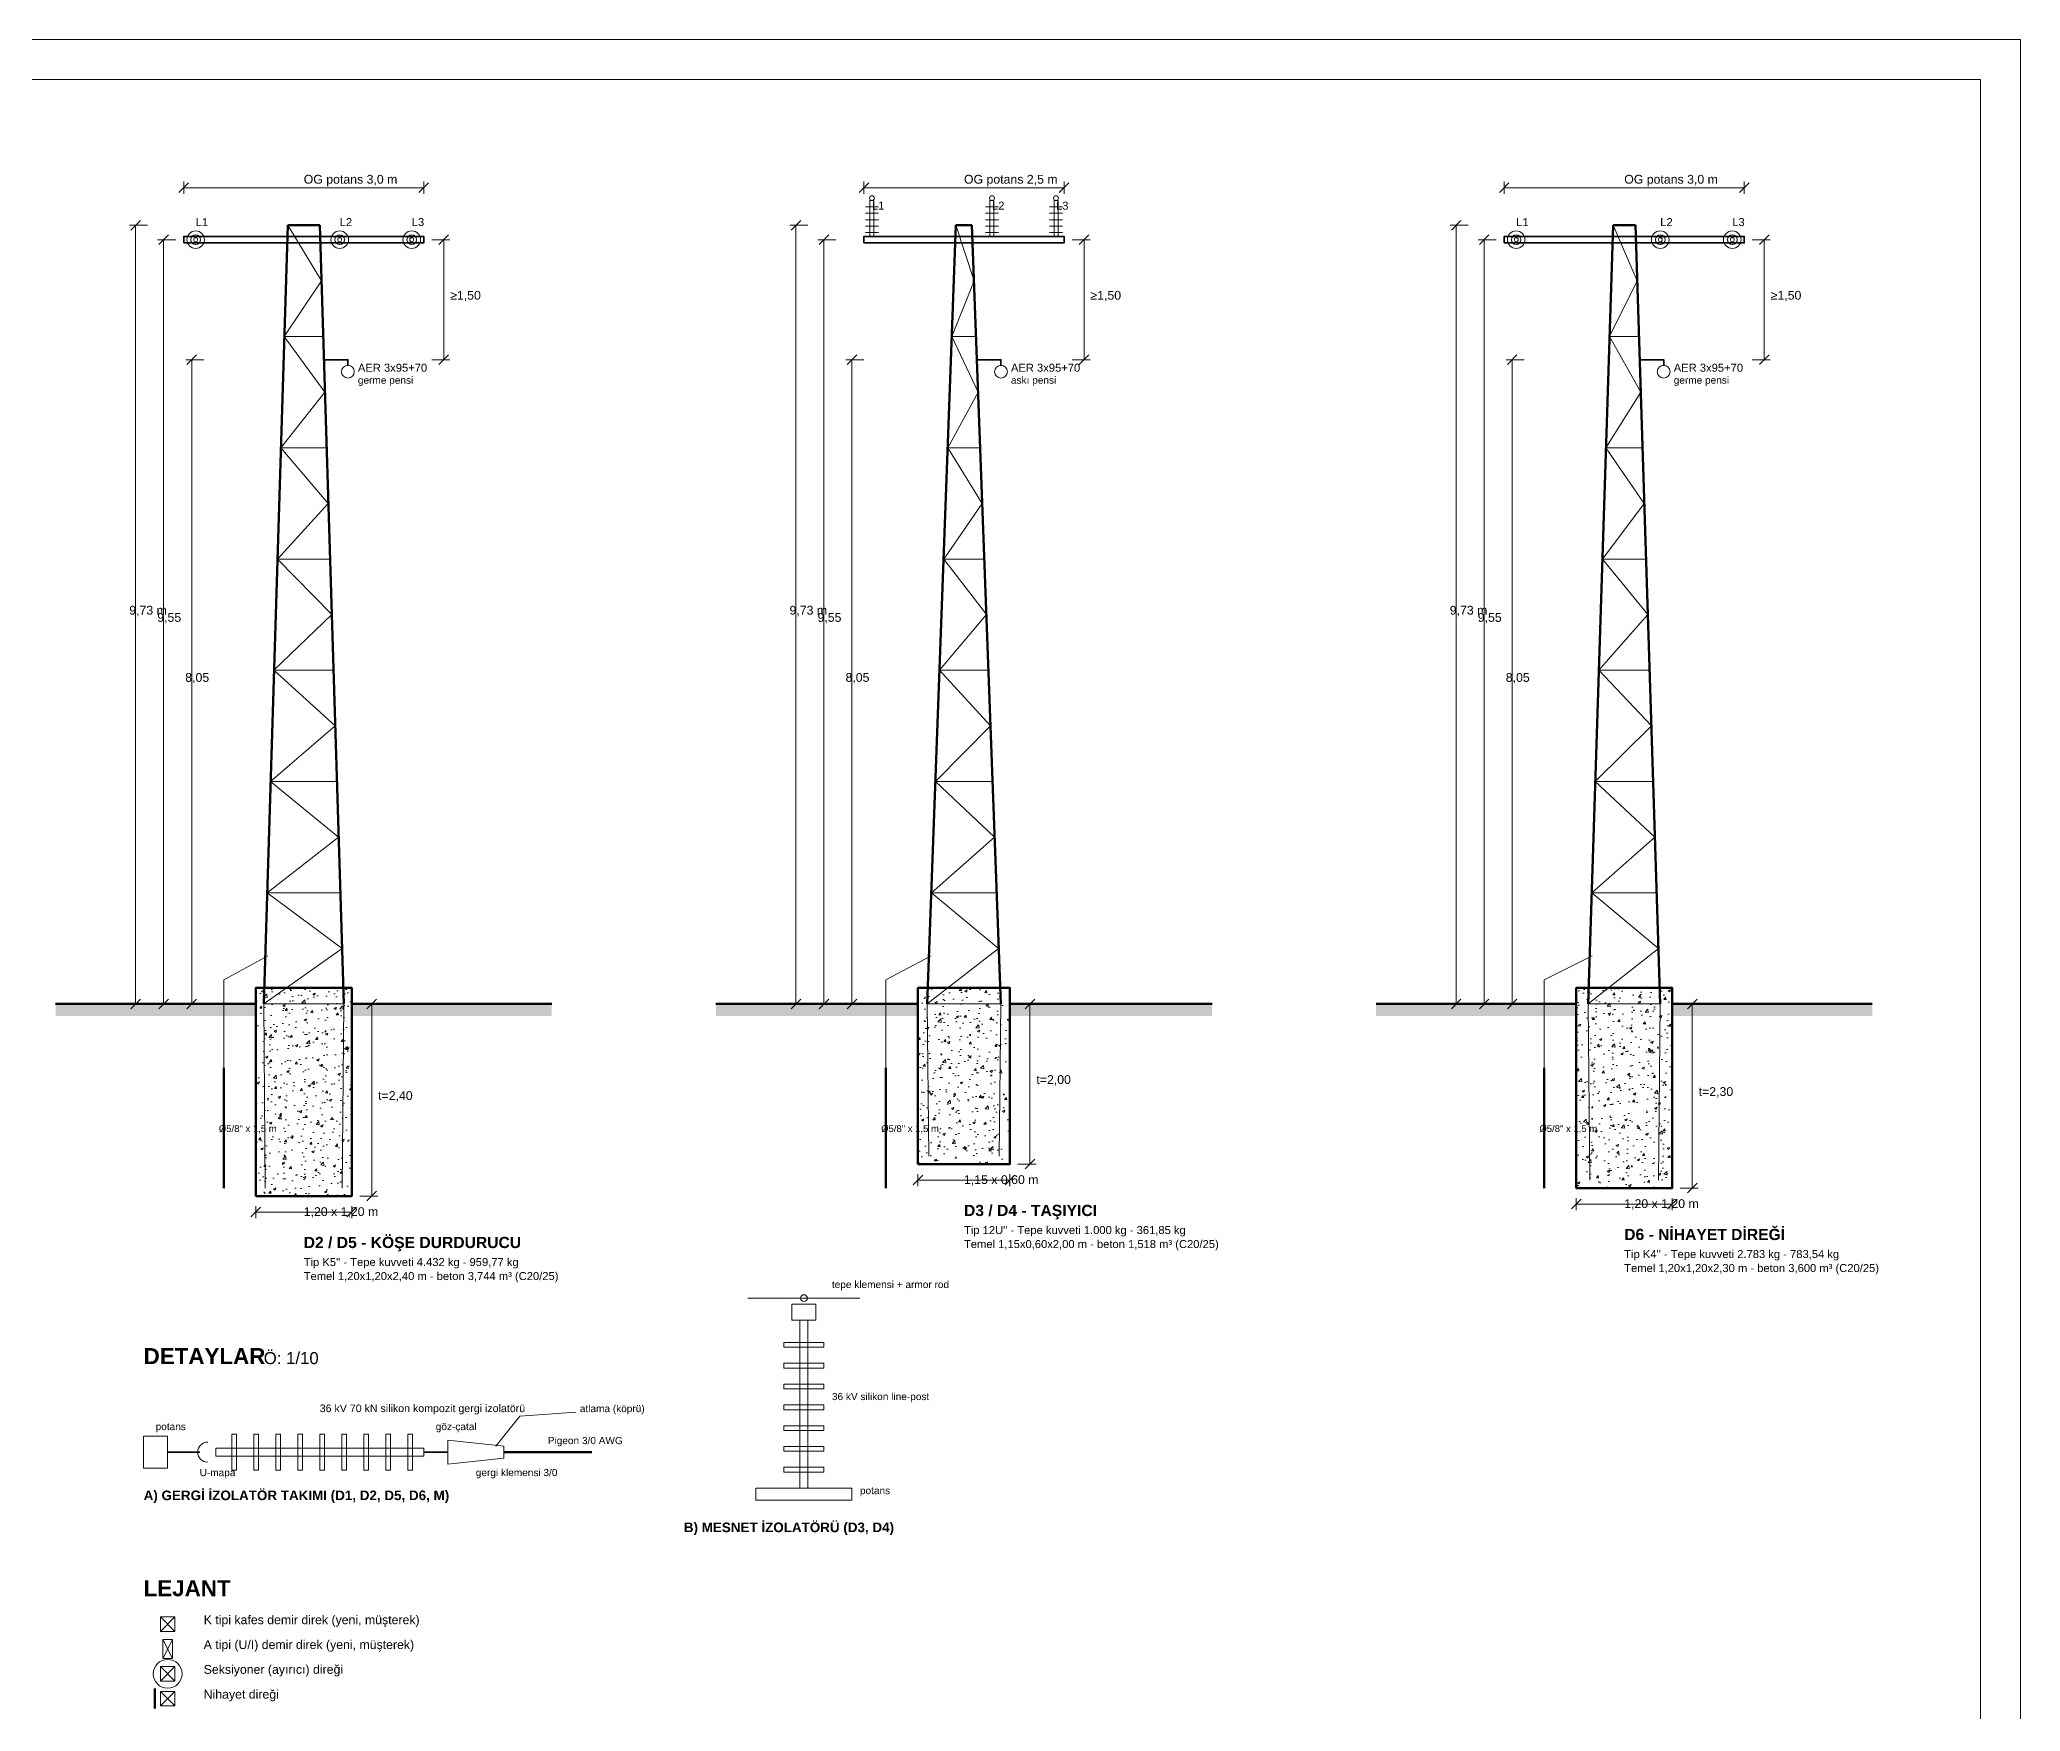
# Model space of a CAD drawing. Header units: millimetres. Extents: x 0 to 2461, y 0 to 841.
# Drawn here: x 694 to 1189, y 423.2 to 841 of the extents above; entities that cross this region are included whole.
import ezdxf

# ---------------------------------------------------------------- set-up
doc = ezdxf.new("R2010")
doc.units = ezdxf.units.MM
doc.header["$LTSCALE"] = 6
for name, color, linetype, lineweight, plot in [('00-CERCEVE', 7, 'Continuous', 0, False), ('02-BASLIK', 7, 'Continuous', 0, False), ('13-PLAN-DIREK', 7, 'Continuous', 0, False), ('20-PROFIL-ARAZI', 32, 'Continuous', 0, False), ('30-DETAY-DIREK', 7, 'Continuous', 0, False), ('31-DETAY-KAFES', 8, 'Continuous', 0, False), ('32-DETAY-TEMEL', 7, 'Continuous', 0, False), ('33-DETAY-IZOLATOR', 4, 'Continuous', 0, False), ('34-DETAY-ILETKEN', 1, 'Continuous', 0, False), ('35-DETAY-AG', 5, 'Continuous', 0, False), ('36-DETAY-TOPRAKLAMA', 3, 'Continuous', 0, False), ('37-TARAMA', 8, 'Continuous', 0, False), ('38-SEKSIYONER', 30, 'Continuous', 0, False), ('40-OLCU', 2, 'Continuous', 0, False), ('41-YAZI', 7, 'Continuous', 0, False)]:
    doc.layers.add(name, color=color, linetype=linetype, lineweight=lineweight, plot=plot)
doc.styles.add('TRK', font='arial.ttf', dxfattribs={"width": 0.9})
doc.styles.add('TRKB', font='arialbd.ttf', dxfattribs={"width": 0.9})

msp = doc.modelspace()

# ---------------------------------------------------------------- hatches: boundary and pattern name
at = {"layer": '37-TARAMA'}
h = msp.add_hatch(dxfattribs=at)
h.set_pattern_fill('AR-CONC', scale=0.035)
h.paths.add_polyline_path([(748, 552), (772, 552), (772, 604), (748, 604)])
h = msp.add_hatch(dxfattribs=at)
h.set_pattern_fill('AR-CONC', scale=0.035)
h.paths.add_polyline_path([(913.5, 560), (936.5, 560), (936.5, 604), (913.5, 604)])
h = msp.add_hatch(dxfattribs=at)
h.set_pattern_fill('AR-CONC', scale=0.035)
h.paths.add_polyline_path([(1078, 554), (1102, 554), (1102, 604), (1078, 604)])
h = msp.add_hatch(dxfattribs=at)
h.set_pattern_fill('EARTH', scale=0.12)
h.paths.add_polyline_path([(698, 597), (748, 597), (748, 600), (698, 600)])
h = msp.add_hatch(dxfattribs=at)
h.set_pattern_fill('EARTH', scale=0.12)
h.paths.add_polyline_path([(772, 597), (822, 597), (822, 600), (772, 600)])
h = msp.add_hatch(dxfattribs=at)
h.set_pattern_fill('EARTH', scale=0.12)
h.paths.add_polyline_path([(863, 597), (913.5, 597), (913.5, 600), (863, 600)])
h = msp.add_hatch(dxfattribs=at)
h.set_pattern_fill('EARTH', scale=0.12)
h.paths.add_polyline_path([(936.5, 597), (987, 597), (987, 600), (936.5, 600)])
h = msp.add_hatch(dxfattribs=at)
h.set_pattern_fill('EARTH', scale=0.12)
h.paths.add_polyline_path([(1028, 597), (1078, 597), (1078, 600), (1028, 600)])
h = msp.add_hatch(dxfattribs=at)
h.set_pattern_fill('EARTH', scale=0.12)
h.paths.add_polyline_path([(1102, 597), (1152, 597), (1152, 600), (1102, 600)])

# ---------------------------------------------------------------- linework, layer by layer
at = {"layer": '00-CERCEVE', "lineweight": 18}
msp.add_lwpolyline([(0, 0), (1189, 0), (1189, 841), (0, 841)], close=True, dxfattribs=at)
at = {"layer": '00-CERCEVE'}
msp.add_lwpolyline([(20, 10), (1179, 10), (1179, 831), (20, 831)], close=True, dxfattribs=at)
at = {"layer": '13-PLAN-DIREK'}
for p, q in [((724.2, 443.2), (727.8, 446.8)), ((724.2, 446.8), (727.8, 443.2)), ((724.8, 436.4), (727.2, 441.2)), ((724.8, 441.2), (727.2, 436.4)), ((724.2, 430.8), (727.8, 434.4)), ((724.2, 434.4), (727.8, 430.8)), ((724.2, 424.6), (727.8, 428.2)), ((724.2, 428.2), (727.8, 424.6))]:
    msp.add_line(p, q, dxfattribs=at)
at = {"layer": '13-PLAN-DIREK', "lineweight": 70}
msp.add_line((722.8, 423.9), (722.8, 428.9), dxfattribs=at)
at = {"layer": '13-PLAN-DIREK'}
for points in [[(724.2, 443.2), (727.8, 443.2), (727.8, 446.8), (724.2, 446.8)], [(724.8, 436.4), (727.2, 436.4), (727.2, 441.2), (724.8, 441.2)], [(724.2, 430.8), (727.8, 430.8), (727.8, 434.4), (724.2, 434.4)], [(724.2, 424.6), (727.8, 424.6), (727.8, 428.2), (724.2, 428.2)]]:
    msp.add_lwpolyline(points, close=True, dxfattribs=at)
at = {"layer": '20-PROFIL-ARAZI', "lineweight": 50}
for p, q in [((698, 600), (748, 600)), ((772, 600), (822, 600)), ((863, 600), (913.5, 600)), ((936.5, 600), (987, 600)), ((1028, 600), (1078, 600)), ((1102, 600), (1152, 600))]:
    msp.add_line(p, q, dxfattribs=at)
at = {"layer": '30-DETAY-DIREK', "lineweight": 50}
for p, q in [((750, 600), (756, 794.6)), ((756, 794.6), (764, 794.6)), ((770, 600), (764, 794.6)), ((915.83, 600), (923, 794.6)), ((923, 794.6), (927, 794.6)), ((934.17, 600), (927, 794.6)), ((1081, 600), (1087.2, 794.6)), ((1087.2, 794.6), (1092.8, 794.6)), ((1099, 600), (1092.8, 794.6))]:
    msp.add_line(p, q, dxfattribs=at)
at = {"layer": '30-DETAY-DIREK', "ltscale": 0.2}
for p, q in [((750, 600), (750.4, 554)), ((770, 600), (769.6, 554)), ((915.83, 600), (916.23, 562)), ((934.17, 600), (933.77, 562)), ((1081, 600), (1081.4, 556)), ((1099, 600), (1098.6, 556))]:
    msp.add_line(p, q, dxfattribs=at)
at = {"layer": '30-DETAY-DIREK', "lineweight": 35}
for points in [[(730, 790.2), (790, 790.2), (790, 791.8), (730, 791.8)], [(900, 790.2), (950, 790.2), (950, 791.8), (900, 791.8)], [(1060, 790.2), (1120, 790.2), (1120, 791.8), (1060, 791.8)]]:
    msp.add_lwpolyline(points, close=True, dxfattribs=at)
at = {"layer": '30-DETAY-DIREK'}
for points in [[(720, 484), (726, 484), (726, 492), (720, 492)], [(873, 476), (897, 476), (897, 479), (873, 479)]]:
    msp.add_lwpolyline(points, close=True, dxfattribs=at)
at = {"layer": '31-DETAY-KAFES'}
for p, q in [((756, 794.6), (764, 794.6)), ((923, 794.6), (927, 794.6)), ((1087.2, 794.6), (1092.8, 794.6)), ((755.14, 766.8), (764.86, 766.8)), ((921.98, 766.8), (928.02, 766.8)), ((1086.31, 766.8), (1093.69, 766.8)), ((754.29, 739), (765.71, 739)), ((920.95, 739), (929.05, 739)), ((1085.43, 739), (1094.57, 739)), ((753.43, 711.2), (766.57, 711.2)), ((919.93, 711.2), (930.07, 711.2)), ((1084.54, 711.2), (1095.46, 711.2)), ((752.57, 683.4), (767.43, 683.4)), ((918.9, 683.4), (931.1, 683.4)), ((1083.66, 683.4), (1096.34, 683.4)), ((751.71, 655.6), (768.29, 655.6)), ((917.88, 655.6), (932.12, 655.6)), ((1082.77, 655.6), (1097.23, 655.6)), ((750.86, 627.8), (769.14, 627.8)), ((916.85, 627.8), (933.15, 627.8)), ((1081.89, 627.8), (1098.11, 627.8)), ((750, 600), (770, 600)), ((915.83, 600), (934.17, 600)), ((1081, 600), (1099, 600))]:
    msp.add_line(p, q, dxfattribs=at)
for points in [[(750, 600), (769.57, 613.9), (750.86, 627.8), (768.71, 641.7), (751.71, 655.6), (767.86, 669.5), (752.57, 683.4), (767, 697.3), (753.43, 711.2), (766.14, 725.1), (754.29, 739), (765.29, 752.9), (755.14, 766.8), (764.43, 780.7), (756, 794.6)], [(915.83, 600), (933.66, 613.9), (916.85, 627.8), (932.63, 641.7), (917.88, 655.6), (931.61, 669.5), (918.9, 683.4), (930.59, 697.3), (919.93, 711.2), (929.56, 725.1), (920.95, 739), (928.54, 752.9), (921.98, 766.8), (927.51, 780.7), (923, 794.6)], [(1081, 600), (1098.56, 613.9), (1081.89, 627.8), (1097.67, 641.7), (1082.77, 655.6), (1096.79, 669.5), (1083.66, 683.4), (1095.9, 697.3), (1084.54, 711.2), (1095.01, 725.1), (1085.43, 739), (1094.13, 752.9), (1086.31, 766.8), (1093.24, 780.7), (1087.2, 794.6)]]:
    msp.add_lwpolyline(points, dxfattribs=at)
at = {"layer": '32-DETAY-TEMEL', "lineweight": 50}
for points in [[(748, 552), (772, 552), (772, 604), (748, 604)], [(913.5, 560), (936.5, 560), (936.5, 604), (913.5, 604)], [(1078, 554), (1102, 554), (1102, 604), (1078, 604)]]:
    msp.add_lwpolyline(points, close=True, dxfattribs=at)
at = {"layer": '33-DETAY-IZOLATOR'}
for p, q in [((900.4, 799.19), (903.6, 799.19)), ((900.4, 797.59), (903.6, 797.59)), ((930.4, 799.19), (933.6, 799.19)), ((930.4, 797.59), (933.6, 797.59)), ((946.4, 799.19), (949.6, 799.19)), ((946.4, 797.59), (949.6, 797.59)), ((900.4, 795.98), (903.6, 795.98)), ((900.4, 794.37), (903.6, 794.37)), ((900.4, 792.76), (903.6, 792.76)), ((930.4, 795.98), (933.6, 795.98)), ((930.4, 794.37), (933.6, 794.37)), ((930.4, 792.76), (933.6, 792.76)), ((946.4, 795.98), (949.6, 795.98)), ((946.4, 794.37), (949.6, 794.37)), ((946.4, 792.76), (949.6, 792.76))]:
    msp.add_line(p, q, dxfattribs=at)
for points in [[(901.5, 791.8), (902.5, 791.8), (902.5, 800.8), (901.5, 800.8)], [(931.5, 791.8), (932.5, 791.8), (932.5, 800.8), (931.5, 800.8)], [(947.5, 791.8), (948.5, 791.8), (948.5, 800.8), (947.5, 800.8)], [(882, 521), (888, 521), (888, 525), (882, 525)], [(884, 479), (886, 479), (886, 521), (884, 521)], [(880, 514.2), (890, 514.2), (890, 515.4), (880, 515.4)], [(880, 509), (890, 509), (890, 510.2), (880, 510.2)], [(880, 503.8), (890, 503.8), (890, 505), (880, 505)], [(880, 498.6), (890, 498.6), (890, 499.8), (880, 499.8)], [(742, 483.5), (743.2, 483.5), (743.2, 492.5), (742, 492.5)], [(747.5, 483.5), (748.7, 483.5), (748.7, 492.5), (747.5, 492.5)], [(753, 483.5), (754.2, 483.5), (754.2, 492.5), (753, 492.5)], [(758.5, 483.5), (759.7, 483.5), (759.7, 492.5), (758.5, 492.5)], [(764, 483.5), (765.2, 483.5), (765.2, 492.5), (764, 492.5)], [(769.5, 483.5), (770.7, 483.5), (770.7, 492.5), (769.5, 492.5)], [(775, 483.5), (776.2, 483.5), (776.2, 492.5), (775, 492.5)], [(780.5, 483.5), (781.7, 483.5), (781.7, 492.5), (780.5, 492.5)], [(786, 483.5), (787.2, 483.5), (787.2, 492.5), (786, 492.5)], [(796, 485), (810, 486.5), (810, 489.5), (796, 491)], [(880, 493.4), (890, 493.4), (890, 494.6), (880, 494.6)], [(738, 487), (790, 487), (790, 489), (738, 489)], [(880, 488.2), (890, 488.2), (890, 489.4), (880, 489.4)], [(880, 483), (890, 483), (890, 484.2), (880, 484.2)]]:
    msp.add_lwpolyline(points, close=True, dxfattribs=at)
at = {"layer": '33-DETAY-IZOLATOR', "lineweight": 35}
for points in [[(726, 488), (734, 488)], [(790, 488), (796, 488)]]:
    msp.add_lwpolyline(points, dxfattribs=at)
at = {"layer": '33-DETAY-IZOLATOR'}
for centre, radius in [((733, 791), 2.2), ((733, 791), 1.2), ((769, 791), 2.2), ((769, 791), 1.2), ((787, 791), 2.2), ((787, 791), 1.2), ((1063, 791), 2.2), ((1063, 791), 1.2), ((1099, 791), 2.2), ((1099, 791), 1.2), ((1117, 791), 2.2), ((1117, 791), 1.2)]:
    msp.add_circle(centre, radius, dxfattribs=at)
msp.add_arc((736, 488), 2.5, 90, 270, dxfattribs=at)
at = {"layer": '34-DETAY-ILETKEN'}
msp.add_line((871, 526.5), (899, 526.5), dxfattribs=at)
at = {"layer": '34-DETAY-ILETKEN', "lineweight": 50}
msp.add_line((810, 488), (832, 488), dxfattribs=at)
at = {"layer": '34-DETAY-ILETKEN'}
msp.add_lwpolyline([(808, 489.5), (814, 497), (828, 498)], dxfattribs=at)
for centre, radius in [((902, 801.4), 0.6), ((932, 801.4), 0.6), ((948, 801.4), 0.6), ((733, 791), 0.5), ((769, 791), 0.5), ((787, 791), 0.5), ((1063, 791), 0.5), ((1099, 791), 0.5), ((1117, 791), 0.5), ((885, 526.5), 0.845)]:
    msp.add_circle(centre, radius, dxfattribs=at)
at = {"layer": '35-DETAY-AG', "lineweight": 35}
for points in [[(765.04, 761), (771.04, 761), (771.04, 759.5)], [(928.24, 761), (934.24, 761), (934.24, 759.5)], [(1093.87, 761), (1099.87, 761), (1099.87, 759.5)]]:
    msp.add_lwpolyline(points, dxfattribs=at)
at = {"layer": '35-DETAY-AG'}
for centre in [(771.04, 758), (934.24, 758), (1099.87, 758)]:
    msp.add_circle(centre, 1.6, dxfattribs=at)
at = {"layer": '36-DETAY-TOPRAKLAMA', "lineweight": 50}
for p, q in [((740, 584), (740, 554)), ((905.5, 584), (905.5, 554)), ((1070, 584), (1070, 554))]:
    msp.add_line(p, q, dxfattribs=at)
at = {"layer": '36-DETAY-TOPRAKLAMA'}
for points in [[(751, 612), (740, 606), (740, 584)], [(916.83, 612), (905.5, 606), (905.5, 584)], [(1082, 612), (1070, 606), (1070, 584)]]:
    msp.add_lwpolyline(points, dxfattribs=at)
at = {"layer": '38-SEKSIYONER'}
msp.add_circle((726, 432.6), 3.6, dxfattribs=at)
at = {"layer": '40-OLCU'}
for p, q in [((728.8, 802.8), (731.2, 805.2)), ((730, 802.5), (730, 805.5)), ((730, 804), (790, 804)), ((788.8, 802.8), (791.2, 805.2)), ((790, 802.5), (790, 805.5)), ((898.8, 802.8), (901.2, 805.2)), ((900, 802.5), (900, 805.5)), ((900, 804), (950, 804)), ((948.8, 802.8), (951.2, 805.2)), ((950, 802.5), (950, 805.5)), ((1058.8, 802.8), (1061.2, 805.2)), ((1060, 802.5), (1060, 805.5)), ((1060, 804), (1120, 804)), ((1118.8, 802.8), (1121.2, 805.2)), ((1120, 802.5), (1120, 805.5)), ((716.5, 794.6), (721, 794.6)), ((716.8, 793.4), (719.2, 795.8)), ((718, 600), (718, 794.6)), ((723.8, 789.8), (726.2, 792.2)), ((793.8, 789.8), (796.2, 792.2)), ((881.5, 794.6), (886, 794.6)), ((881.8, 793.4), (884.2, 795.8)), ((883, 600), (883, 794.6)), ((888.8, 789.8), (891.2, 792.2)), ((953.8, 789.8), (956.2, 792.2)), ((1046.5, 794.6), (1051, 794.6)), ((1046.8, 793.4), (1049.2, 795.8)), ((1048, 600), (1048, 794.6)), ((1053.8, 789.8), (1056.2, 792.2)), ((1123.8, 789.8), (1126.2, 792.2)), ((723.5, 791), (728, 791)), ((725, 600), (725, 791)), ((796.5, 791), (792, 791)), ((795, 761), (795, 791)), ((888.5, 791), (893, 791)), ((890, 600), (890, 791)), ((956.5, 791), (952, 791)), ((955, 761), (955, 791)), ((1053.5, 791), (1058, 791)), ((1055, 600), (1055, 791)), ((1126.5, 791), (1122, 791)), ((1125, 761), (1125, 791)), ((730.5, 761), (735, 761)), ((730.8, 759.8), (733.2, 762.2)), ((732, 600), (732, 761)), ((796.5, 761), (792, 761)), ((793.8, 759.8), (796.2, 762.2)), ((895.5, 761), (900, 761)), ((895.8, 759.8), (898.2, 762.2)), ((897, 600), (897, 761)), ((956.5, 761), (952, 761)), ((953.8, 759.8), (956.2, 762.2)), ((1060.5, 761), (1065, 761)), ((1060.8, 759.8), (1063.2, 762.2)), ((1062, 600), (1062, 761)), ((1126.5, 761), (1122, 761)), ((1123.8, 759.8), (1126.2, 762.2)), ((716.5, 600), (721, 600)), ((716.8, 598.8), (719.2, 601.2)), ((723.5, 600), (728, 600)), ((723.8, 598.8), (726.2, 601.2)), ((730.5, 600), (735, 600)), ((730.8, 598.8), (733.2, 601.2)), ((778.5, 600), (774, 600)), ((775.8, 598.8), (778.2, 601.2)), ((777, 552), (777, 600)), ((881.5, 600), (886, 600)), ((881.8, 598.8), (884.2, 601.2)), ((888.5, 600), (893, 600)), ((888.8, 598.8), (891.2, 601.2)), ((895.5, 600), (900, 600)), ((895.8, 598.8), (898.2, 601.2)), ((943, 600), (938.5, 600)), ((940.3, 598.8), (942.7, 601.2)), ((941.5, 560), (941.5, 600)), ((1046.5, 600), (1051, 600)), ((1046.8, 598.8), (1049.2, 601.2)), ((1053.5, 600), (1058, 600)), ((1053.8, 598.8), (1056.2, 601.2)), ((1060.5, 600), (1065, 600)), ((1060.8, 598.8), (1063.2, 601.2)), ((1108.5, 600), (1104, 600)), ((1105.8, 598.8), (1108.2, 601.2)), ((1107, 554), (1107, 600)), ((943, 560), (938.5, 560)), ((940.3, 558.8), (942.7, 561.2)), ((912.3, 554.8), (914.7, 557.2)), ((913.5, 554.5), (913.5, 557.5)), ((913.5, 556), (936.5, 556)), ((935.3, 554.8), (937.7, 557.2)), ((936.5, 554.5), (936.5, 557.5)), ((1105.8, 552.8), (1108.2, 555.2)), ((748, 546.5), (748, 549.5)), ((772, 546.5), (772, 549.5)), ((778.5, 552), (774, 552)), ((775.8, 550.8), (778.2, 553.2)), ((1076.8, 548.8), (1079.2, 551.2)), ((1078, 548.5), (1078, 551.5)), ((1078, 550), (1102, 550)), ((1100.8, 548.8), (1103.2, 551.2)), ((1102, 548.5), (1102, 551.5)), ((1108.5, 554), (1104, 554)), ((746.8, 546.8), (749.2, 549.2)), ((748, 548), (772, 548)), ((770.8, 546.8), (773.2, 549.2))]:
    msp.add_line(p, q, dxfattribs=at)

# ---------------------------------------------------------------- texts
at = {"layer": '02-BASLIK'}
for s, height, style, p in [('D3 / D4 - TAŞIYICI', 2.8, 'TRKB', (925, 547)), ('D6 - NİHAYET DİREĞİ', 2.8, 'TRKB', (1090, 541)), ('D2 / D5 - KÖŞE DURDURUCU', 2.8, 'TRKB', (760, 539)), ('DETAYLAR', 4, 'TRKB', (720, 510)), ('Ö: 1/10', 3, 'TRK', (750, 510)), ('A) GERGİ İZOLATÖR TAKIMI (D1, D2, D5, D6, M)', 2.4, 'TRKB', (720, 476)), ('B) MESNET İZOLATÖRÜ (D3, D4)', 2.4, 'TRKB', (855, 468)), ('LEJANT', 4, 'TRKB', (720, 452))]:
    msp.add_text(s, height=height, dxfattribs=dict(at, style=style)).set_placement(p)
at = {"layer": '34-DETAY-ILETKEN', "style": 'TRK'}
for s, p in [('atlama (köprü)', (829, 498)), ('Pigeon 3/0 AWG', (821, 490))]:
    msp.add_text(s, height=1.8, dxfattribs=at).set_placement(p)
at = {"layer": '35-DETAY-AG', "style": 'TRK'}
for s, height, p in [('AER 3x95+70', 2, (773.54, 758)), ('AER 3x95+70', 2, (936.74, 758)), ('AER 3x95+70', 2, (1102.37, 758)), ('germe pensi', 1.8, (773.54, 755)), ('askı pensi', 1.8, (936.74, 755)), ('germe pensi', 1.8, (1102.37, 755))]:
    msp.add_text(s, height=height, dxfattribs=at).set_placement(p)
at = {"layer": '36-DETAY-TOPRAKLAMA', "style": 'TRK'}
for p in [(738.8, 568), (904.3, 568), (1068.8, 568)]:
    msp.add_text('Ø5/8" x 1,5 m', height=1.7, dxfattribs=at).set_placement(p)
at = {"layer": '40-OLCU', "style": 'TRK'}
for s, p in [('OG potans 3,0 m', (760, 805)), ('OG potans 2,5 m', (925, 805)), ('OG potans 3,0 m', (1090, 805)), ('≥1,50', (796.6, 776)), ('≥1,50', (956.6, 776)), ('≥1,50', (1126.6, 776)), ('9,73 m', (716.4, 697.3)), ('9,73 m', (881.4, 697.3)), ('9,73 m', (1046.4, 697.3)), ('9,55', (723.4, 695.5)), ('9,55', (888.4, 695.5)), ('9,55', (1053.4, 695.5)), ('8,05', (730.4, 680.5)), ('8,05', (895.4, 680.5)), ('8,05', (1060.4, 680.5)), ('t=2,00', (943.1, 580)), ('t=2,30', (1108.6, 577)), ('t=2,40', (778.6, 576)), ('1,15 x 0,60 m', (925, 555)), ('1,20 x 1,20 m', (1090, 549)), ('1,20 x 1,20 m', (760, 547))]:
    msp.add_text(s, height=2.2, dxfattribs=at).set_placement(p)
at = {"layer": '41-YAZI', "style": 'TRK'}
for s, height, p in [('L1', 2, (902, 798.5)), ('L2', 2, (932, 798.5)), ('L3', 2, (948, 798.5)), ('L1', 2, (733, 794.4)), ('L2', 2, (769, 794.4)), ('L3', 2, (787, 794.4)), ('L1', 2, (1063, 794.4)), ('L2', 2, (1099, 794.4)), ('L3', 2, (1117, 794.4)), ("Tip 12U'' - Tepe kuvveti 1.000 kg - 361,85 kg", 2, (925, 542.5)), ('Temel 1,15x0,60x2,00 m - beton 1,518 m³ (C20/25)', 2, (925, 539)), ("Tip K5'' - Tepe kuvveti 4.432 kg - 959,77 kg", 2, (760, 534.5)), ("Tip K4'' - Tepe kuvveti 2.783 kg - 783,54 kg", 2, (1090, 536.5)), ('Temel 1,20x1,20x2,30 m - beton 3,600 m³ (C20/25)', 2, (1090, 533)), ('Temel 1,20x1,20x2,40 m - beton 3,744 m³ (C20/25)', 2, (760, 531)), ('tepe klemensi + armor rod', 1.8, (892, 529)), ('36 kV 70 kN silikon kompozit gergi izolatörü', 1.9, (764, 498)), ('36 kV silikon line-post', 1.8, (892, 501)), ('potans', 1.8, (723, 493.5)), ('göz-çatal', 1.8, (793, 493.5)), ('U-mapa', 1.8, (734, 482)), ('gergi klemensi 3/0', 1.8, (803, 482)), ('potans', 1.8, (899, 477.5)), ('K tipi kafes demir direk (yeni, müşterek)', 2.2, (735, 445)), ('A tipi (U/I) demir direk (yeni, müşterek)', 2.2, (735, 438.8)), ('Seksiyoner (ayırıcı) direği', 2.2, (735, 432.6)), ('Nihayet direği', 2.2, (735, 426.4))]:
    msp.add_text(s, height=height, dxfattribs=at).set_placement(p)

doc.saveas('drawing.dxf')
